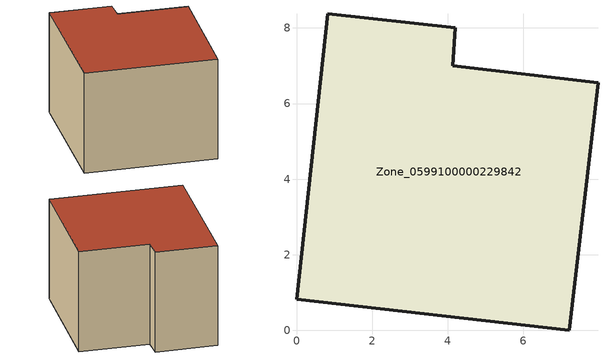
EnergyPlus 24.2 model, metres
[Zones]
Zone_0599100000229842
 floor ground (C_G): 0,0.82 0.82,8.38 4.2,8 4.13,6.99 7.97,6.55 7.21,0 z0
 wall outside (C_F): 0.82,8.38 0,0.82 7.21,0 7.97,6.55 4.13,6.99 4.2,8 0.82,8.38 z0:5.85
 roof outside (C_R): 0,0.82 7.21,0 7.97,6.55 4.13,6.99 4.2,8 0.82,8.38 z5.85
[BUILDING]
Pand.0599100000229842: North Axis=0; Terrain=City; Loads Convergence Tolerance Value=0.04; Temperature Convergence Tolerance Value=0.4; Solar Distribution=FullExterior; Maximum Number of Warmup Days=25; Minimum Number of Warmup Days=1
[Site:Location]
Rotterdam.The.Hague.AP_ZH_NLD Design_Conditions: Latitude=51.96; Longitude=4.45; Time Zone=1; Elevation=-4.5
[SITE:GROUNDTEMPERATURE:BUILDINGSURFACE]
18, 18, 18, 18, 18, 18, 18, 18, 18, 18, 18, 18
[MATERIAL] Thermal Absorptance=0.9; Solar Absorptance=0.7; Visible Absorptance=0.7
Name | Roughness | Thickness | Conductivity | Density | Specific Heat
G.TI.1975-1991 | MediumSmooth | 0.15 | 0.288461 | 540 | 1210
F.TI.1975-1991 | Rough | 0.3 | 0.230769 | 1920 | 840
R.TI.1975-1991 | MediumRough | 0.2 | 0.153846 | 1500 | 1000
[CONSTRUCTION]
C_G: G.TI.1975-1991
C_F: F.TI.1975-1991
C_R: R.TI.1975-1991
[ZONE]
Zone_0599100000229842: Type=1; Multiplier=1; Ceiling Height=Autocalculate; Volume=Autocalculate; Floor Area=autocalculate; Part of Total Floor Area=Yes
[ZONEINFILTRATION:DESIGNFLOWRATE]
Infil_Zone_0599100000229842: Zone or ZoneList or Space or SpaceList=Zone_0599100000229842; Schedule=AlwaysOn; Design Flow Rate Calculation Method=Flow/Area; Flow Rate per Floor Area=0.003; Constant Term Coefficient=1; Temperature Term Coefficient=0; Velocity Term Coefficient=0; Velocity Squared Term Coefficient=0
[HVACTEMPLATE:ZONE:IDEALLOADSAIRSYSTEM]
Zone_0599100000229842: Maximum Heating Supply Air Temperature=50; Minimum Cooling Supply Air Temperature=13; Maximum Heating Supply Air Humidity Ratio=0.0156; Minimum Cooling Supply Air Humidity Ratio=0.0077; Heating Limit=NoLimit; Cooling Limit=NoLimit; Dehumidification Control Type=ConstantSensibleHeatRatio; Cooling Sensible Heat Ratio=0.7; Dehumidification Setpoint=60; Humidification Control Type=None; Humidification Setpoint=30; Outdoor Air Method=None; Outdoor Air Flow Rate per Person=0.00944; Outdoor Air Flow Rate per Zone Floor Area=0; Outdoor Air Flow Rate per Zone=0; Demand Controlled Ventilation Type=None; Outdoor Air Economizer Type=NoEconomizer; Heat Recovery Type=None; Sensible Heat Recovery Effectiveness=0.7; Latent Heat Recovery Effectiveness=0.65
[ZONECONTROL:THERMOSTAT]
ThermostatControl_Zone_0599100000229842: Zone or ZoneList=Zone_0599100000229842; Control Type Schedule=DualSetpointControlType; Control 1=Thermostat_Zone_0599100000229842; Temperature Difference Between Cutout And Setpoint=0
[THERMOSTATSETPOINT:DUALSETPOINT]
Thermostat_Zone_0599100000229842: Heating Setpoint Temperature Schedule=HeatingSetpoint_Zone_0599100000229842; Cooling Setpoint Temperature Schedule=CoolingSetpoint_Zone_0599100000229842
[SCHEDULE:COMPACT]
HeatingSetpoint_Zone_0599100000229842: Through: 12/31, For: AllDays, Until: 24:00, 21
CoolingSetpoint_Zone_0599100000229842: Through: 12/31, For: AllDays, Until: 24:00, 24
DualSetpointControlType: Through: 12/31, For: AllDays, Until: 24:00, 4
AlwaysOn: Through: 12/31, For: AllDays, Until: 24:00, 1
